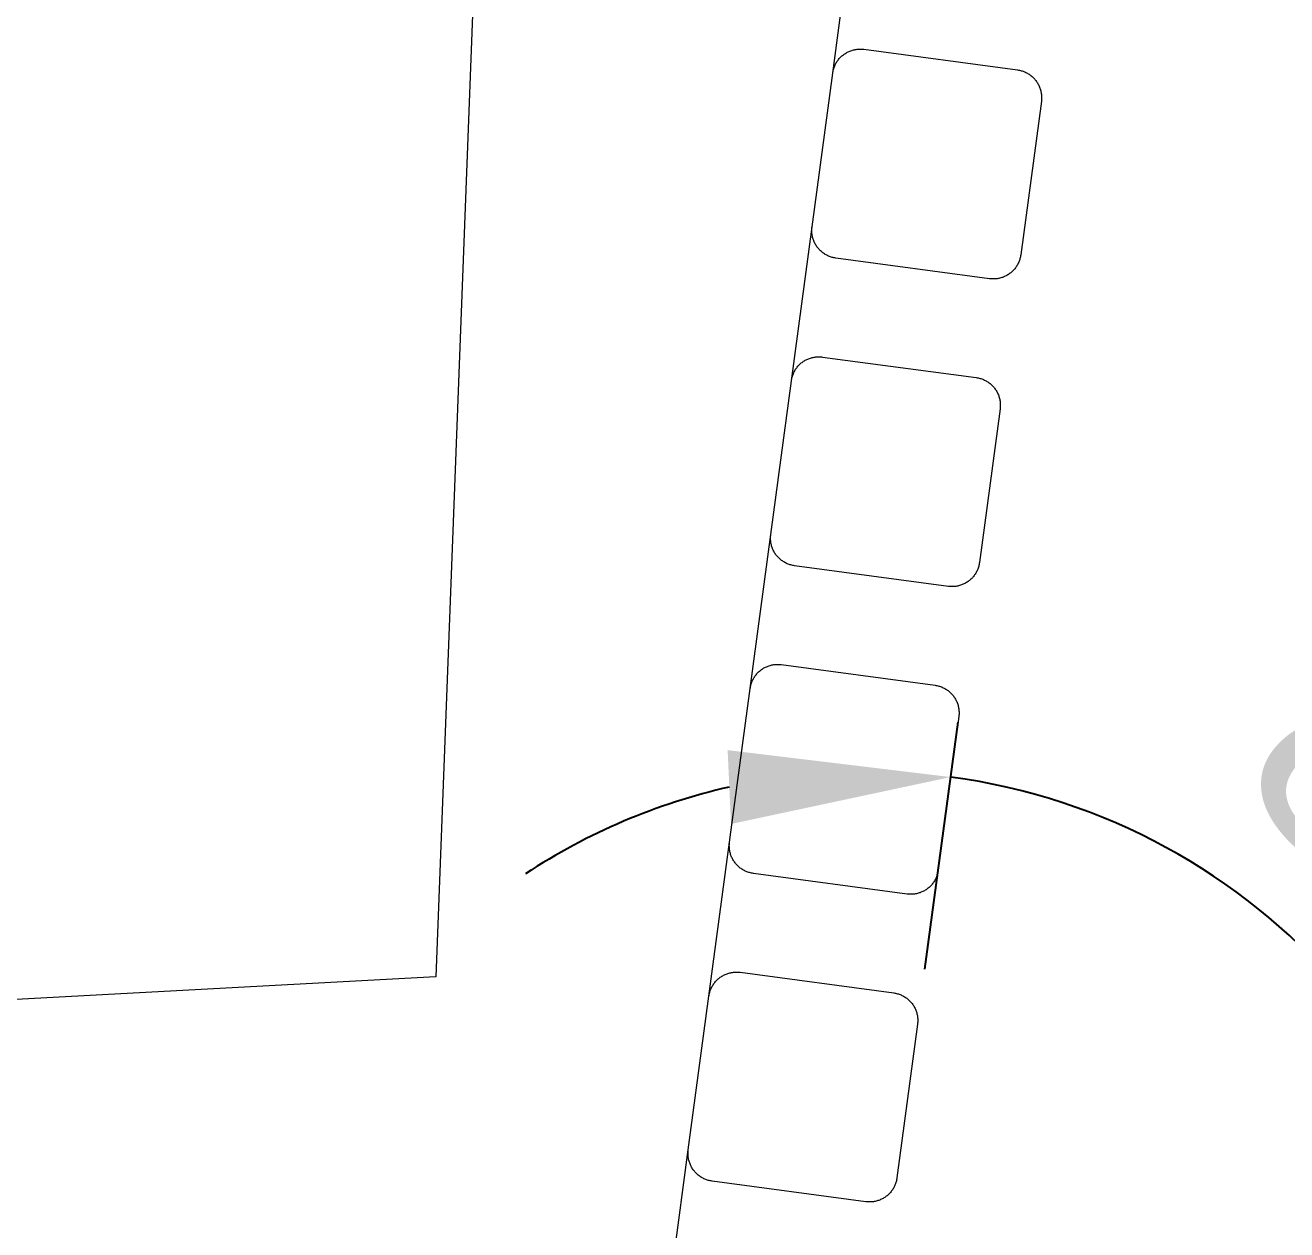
# Model space of a CAD drawing. Header units: millimetres. Extents: x -273 to 4197, y -77 to 2867.
# Drawn here: x 3363.9 to 3591.6, y 2437.7 to 2655 of the extents above; entities that cross this region are included whole.
import ezdxf

# ---------------------------------------------------------------- set-up
doc = ezdxf.new("R2010")
doc.units = ezdxf.units.MM
doc.layers.add('ZANO_R', color=7, linetype='Continuous', lineweight=0)
doc.layers.add('ZANO_W', color=1, linetype='Continuous', lineweight=0)
doc.styles.add('Arial', font='arial.ttf')
doc.styles.get("Standard").update_dxf_attribs({"font": 'ARIALUNI.TTF'})
doc.dimstyles.new('pl i ang', dxfattribs={"dimtxt": 50, "dimasz": 50, "dimexe": 1.25, "dimexo": 0.625, "dimgap": 10, "dimtad": 1, "dimtoh": 1, "dimtxsty": 'Standard', "dimcen": 2.5, "dimclrd": 1, "dimclre": 1, "dimclrt": 1, "dimadec": 0, "dimazin": 0, "dimtfac": 1, "dimtmove": 0, "dimatfit": 3, "dimfxl": 1, "dimarcsym": 1})

# ---------------------------------------------------------------- blocks, each defined once
blk = doc.blocks.new('*D398')
at = {"layer": 'ZANO_W', "color": 1, "lineweight": -2}
blk.add_line((3526.26, 2484.69), (3532.24, 2529.25), dxfattribs=at)
for start, end in [(0, 82.3581), (102.8076, 123.2571), (319.101, 339.5505)]:
    blk.add_arc((3515.93, 2407.67), 112.67, start, end, dxfattribs=at)
at = {"layer": 'ZANO_W', "color": 1}
for points in [[(3491.26, 2510.88), (3490.65, 2524.2), (3530.91, 2519.34)], [(3628.06, 2367.12), (3614.94, 2369.49), (3628.6, 2407.67)]]:
    blk.add_solid(points, dxfattribs=at)
at = {"layer": 'ZANO_W', "color": 1, "insert": (3623.83, 2502.06), "char_height": 40, "attachment_point": 5, "rotation": 311.179, "style": 'Arial'}
blk.add_mtext('82%%d', dxfattribs=at)

msp = doc.modelspace()

# ---------------------------------------------------------------- linework, layer by layer
at = {"layer": 'ZANO_R'}
for p, q in [((3447.93, 2743.26), (3437.96, 2483.29)), ((3509.61, 2646.34), (3513.34, 2674.09)), ((3513.7, 2650.6), (3513.87, 2650.62)), ((3513.87, 2650.62), (3514.04, 2650.64)), ((3514.04, 2650.64), (3514.21, 2650.66)), ((3514.21, 2650.66), (3514.38, 2650.67)), ((3514.38, 2650.67), (3514.55, 2650.67)), ((3514.55, 2650.67), (3514.72, 2650.67)), ((3514.72, 2650.67), (3514.89, 2650.66)), ((3514.89, 2650.66), (3515.06, 2650.65)), ((3515.06, 2650.65), (3515.23, 2650.63)), ((3515.23, 2650.63), (3542.99, 2646.9)), ((3510.29, 2648.25), (3510.38, 2648.4)), ((3510.38, 2648.4), (3510.47, 2648.54)), ((3510.47, 2648.54), (3510.58, 2648.68)), ((3510.58, 2648.68), (3510.68, 2648.81)), ((3510.68, 2648.81), (3510.79, 2648.94)), ((3510.79, 2648.94), (3510.9, 2649.07)), ((3510.9, 2649.07), (3511.02, 2649.19)), ((3511.02, 2649.19), (3511.14, 2649.31)), ((3511.14, 2649.31), (3511.27, 2649.43)), ((3511.27, 2649.43), (3511.4, 2649.54)), ((3511.4, 2649.54), (3511.54, 2649.65)), ((3511.54, 2649.65), (3511.67, 2649.75)), ((3511.67, 2649.75), (3511.81, 2649.84)), ((3511.81, 2649.84), (3511.96, 2649.93)), ((3511.96, 2649.93), (3512.1, 2650.02)), ((3512.1, 2650.02), (3512.25, 2650.1)), ((3512.25, 2650.1), (3512.41, 2650.18)), ((3512.41, 2650.18), (3512.56, 2650.25)), ((3512.56, 2650.25), (3512.72, 2650.32)), ((3512.72, 2650.32), (3512.88, 2650.38)), ((3512.88, 2650.38), (3513.04, 2650.43)), ((3513.04, 2650.43), (3513.2, 2650.48)), ((3513.2, 2650.48), (3513.37, 2650.52)), ((3513.37, 2650.52), (3513.54, 2650.56)), ((3513.54, 2650.56), (3513.7, 2650.6)), ((3505.89, 2618.58), (3509.61, 2646.34)), ((3509.61, 2646.34), (3509.64, 2646.5)), ((3509.64, 2646.5), (3509.67, 2646.67)), ((3509.67, 2646.67), (3509.71, 2646.84)), ((3509.71, 2646.84), (3509.75, 2647)), ((3509.75, 2647), (3509.8, 2647.17)), ((3509.8, 2647.17), (3509.85, 2647.33)), ((3509.85, 2647.33), (3509.91, 2647.49)), ((3509.91, 2647.49), (3509.98, 2647.65)), ((3509.98, 2647.65), (3510.05, 2647.8)), ((3510.05, 2647.8), (3510.12, 2647.96)), ((3510.12, 2647.96), (3510.2, 2648.11)), ((3510.2, 2648.11), (3510.29, 2648.25)), ((3542.99, 2646.9), (3543.15, 2646.88)), ((3543.15, 2646.88), (3543.32, 2646.85)), ((3543.32, 2646.85), (3543.49, 2646.81)), ((3543.49, 2646.81), (3543.65, 2646.77)), ((3543.65, 2646.77), (3543.82, 2646.72)), ((3543.82, 2646.72), (3543.98, 2646.66)), ((3543.98, 2646.66), (3544.14, 2646.6)), ((3544.14, 2646.6), (3544.3, 2646.54)), ((3544.3, 2646.54), (3544.45, 2646.47)), ((3544.45, 2646.47), (3544.61, 2646.39)), ((3544.61, 2646.39), (3544.76, 2646.31)), ((3544.76, 2646.31), (3544.9, 2646.23)), ((3544.9, 2646.23), (3545.05, 2646.14)), ((3545.05, 2646.14), (3545.19, 2646.04)), ((3545.19, 2646.04), (3545.33, 2645.94)), ((3545.33, 2645.94), (3545.46, 2645.84)), ((3545.46, 2645.84), (3545.59, 2645.73)), ((3545.59, 2645.73), (3545.72, 2645.61)), ((3545.72, 2645.61), (3545.84, 2645.49)), ((3545.84, 2645.49), (3545.96, 2645.37)), ((3545.96, 2645.37), (3546.08, 2645.25)), ((3546.08, 2645.25), (3546.19, 2645.12)), ((3546.19, 2645.12), (3546.29, 2644.98)), ((3546.29, 2644.98), (3546.4, 2644.84)), ((3546.4, 2644.84), (3546.49, 2644.7)), ((3546.49, 2644.7), (3546.58, 2644.56)), ((3546.58, 2644.56), (3546.67, 2644.41)), ((3546.67, 2644.41), (3546.75, 2644.26)), ((3546.75, 2644.26), (3546.83, 2644.11)), ((3546.83, 2644.11), (3546.9, 2643.95)), ((3546.9, 2643.95), (3546.97, 2643.8)), ((3546.97, 2643.8), (3547.03, 2643.64)), ((3547.03, 2643.64), (3547.08, 2643.48)), ((3547.08, 2643.48), (3547.13, 2643.31)), ((3547.13, 2643.31), (3547.17, 2643.15)), ((3547.17, 2643.15), (3547.21, 2642.98)), ((3547.21, 2642.98), (3547.24, 2642.81)), ((3547.24, 2642.81), (3547.27, 2642.64)), ((3547.27, 2642.64), (3547.29, 2642.47)), ((3547.29, 2642.47), (3547.31, 2642.3)), ((3547.31, 2641.62), (3547.3, 2641.45)), ((3547.31, 2642.3), (3547.32, 2642.13)), ((3547.32, 2641.79), (3547.31, 2641.62)), ((3547.32, 2642.13), (3547.32, 2641.96)), ((3547.32, 2641.96), (3547.32, 2641.79)), ((3547.28, 2641.28), (3543.55, 2613.53)), ((3547.3, 2641.45), (3547.28, 2641.28)), ((3502.17, 2590.83), (3505.89, 2618.58)), ((3505.85, 2618.07), (3505.86, 2618.24)), ((3505.85, 2617.9), (3505.85, 2618.07)), ((3505.85, 2617.73), (3505.85, 2617.9)), ((3505.86, 2617.56), (3505.85, 2617.73)), ((3505.86, 2618.24), (3505.87, 2618.41)), ((3505.87, 2617.39), (3505.86, 2617.56)), ((3505.87, 2618.41), (3505.89, 2618.58)), ((3505.89, 2617.22), (3505.87, 2617.39)), ((3505.92, 2617.05), (3505.89, 2617.22)), ((3505.95, 2616.89), (3505.92, 2617.05)), ((3505.99, 2616.72), (3505.95, 2616.89)), ((3506.04, 2616.55), (3505.99, 2616.72)), ((3506.08, 2616.39), (3506.04, 2616.55)), ((3506.14, 2616.23), (3506.08, 2616.39)), ((3506.2, 2616.07), (3506.14, 2616.23)), ((3506.27, 2615.91), (3506.2, 2616.07)), ((3506.34, 2615.76), (3506.27, 2615.91)), ((3506.41, 2615.6), (3506.34, 2615.76)), ((3506.5, 2615.45), (3506.41, 2615.6)), ((3506.58, 2615.31), (3506.5, 2615.45)), ((3506.67, 2615.16), (3506.58, 2615.31)), ((3506.77, 2615.02), (3506.67, 2615.16)), ((3506.87, 2614.89), (3506.77, 2615.02)), ((3506.98, 2614.75), (3506.87, 2614.89)), ((3507.09, 2614.62), (3506.98, 2614.75)), ((3507.2, 2614.49), (3507.09, 2614.62)), ((3507.32, 2614.37), (3507.2, 2614.49)), ((3507.44, 2614.25), (3507.32, 2614.37)), ((3507.57, 2614.14), (3507.44, 2614.25)), ((3507.7, 2614.03), (3507.57, 2614.14)), ((3507.84, 2613.93), (3507.7, 2614.03)), ((3507.98, 2613.83), (3507.84, 2613.93)), ((3508.12, 2613.73), (3507.98, 2613.83)), ((3508.26, 2613.64), (3508.12, 2613.73)), ((3508.41, 2613.55), (3508.26, 2613.64)), ((3508.56, 2613.47), (3508.41, 2613.55)), ((3508.71, 2613.4), (3508.56, 2613.47)), ((3508.87, 2613.33), (3508.71, 2613.4)), ((3509.03, 2613.26), (3508.87, 2613.33)), ((3509.19, 2613.2), (3509.03, 2613.26)), ((3509.35, 2613.15), (3509.19, 2613.2)), ((3509.51, 2613.1), (3509.35, 2613.15)), ((3509.68, 2613.06), (3509.51, 2613.1)), ((3509.84, 2613.02), (3509.68, 2613.06)), ((3510.01, 2612.99), (3509.84, 2613.02)), ((3510.18, 2612.96), (3510.01, 2612.99)), ((3537.93, 2609.24), (3510.18, 2612.96)), ((3543.04, 2611.91), (3542.96, 2611.76)), ((3543.12, 2612.06), (3543.04, 2611.91)), ((3543.19, 2612.22), (3543.12, 2612.06)), ((3543.25, 2612.38), (3543.19, 2612.22)), ((3543.31, 2612.54), (3543.25, 2612.38)), ((3543.37, 2612.7), (3543.31, 2612.54)), ((3543.42, 2612.86), (3543.37, 2612.7)), ((3543.46, 2613.03), (3543.42, 2612.86)), ((3543.5, 2613.19), (3543.46, 2613.03)), ((3543.53, 2613.36), (3543.5, 2613.19)), ((3543.55, 2613.53), (3543.53, 2613.36)), ((3540.76, 2609.69), (3540.6, 2609.62)), ((3540.91, 2609.76), (3540.76, 2609.69)), ((3541.06, 2609.85), (3540.91, 2609.76)), ((3541.21, 2609.93), (3541.06, 2609.85)), ((3541.35, 2610.02), (3541.21, 2609.93)), ((3541.49, 2610.12), (3541.35, 2610.02)), ((3541.63, 2610.22), (3541.49, 2610.12)), ((3541.76, 2610.33), (3541.63, 2610.22)), ((3541.9, 2610.44), (3541.76, 2610.33)), ((3542.02, 2610.55), (3541.9, 2610.44)), ((3542.14, 2610.67), (3542.02, 2610.55)), ((3542.26, 2610.79), (3542.14, 2610.67)), ((3542.38, 2610.92), (3542.26, 2610.79)), ((3542.49, 2611.05), (3542.38, 2610.92)), ((3542.59, 2611.19), (3542.49, 2611.05)), ((3542.69, 2611.33), (3542.59, 2611.19)), ((3542.79, 2611.47), (3542.69, 2611.33)), ((3542.88, 2611.61), (3542.79, 2611.47)), ((3542.96, 2611.76), (3542.88, 2611.61)), ((3538.1, 2609.22), (3537.93, 2609.24)), ((3538.27, 2609.21), (3538.1, 2609.22)), ((3538.44, 2609.2), (3538.27, 2609.21)), ((3538.61, 2609.2), (3538.44, 2609.2)), ((3538.78, 2609.2), (3538.61, 2609.2)), ((3538.95, 2609.21), (3538.78, 2609.2)), ((3539.12, 2609.22), (3538.95, 2609.21)), ((3539.29, 2609.24), (3539.12, 2609.22)), ((3539.46, 2609.27), (3539.29, 2609.24)), ((3539.63, 2609.3), (3539.46, 2609.27)), ((3539.8, 2609.34), (3539.63, 2609.3)), ((3539.96, 2609.39), (3539.8, 2609.34)), ((3540.12, 2609.44), (3539.96, 2609.39)), ((3540.29, 2609.49), (3540.12, 2609.44)), ((3540.45, 2609.55), (3540.29, 2609.49)), ((3540.6, 2609.62), (3540.45, 2609.55)), ((3503.46, 2593.57), (3503.58, 2593.69)), ((3503.58, 2593.69), (3503.7, 2593.81)), ((3503.7, 2593.81), (3503.82, 2593.93)), ((3503.82, 2593.93), (3503.95, 2594.04)), ((3503.95, 2594.04), (3504.09, 2594.14)), ((3504.09, 2594.14), (3504.23, 2594.24)), ((3504.23, 2594.24), (3504.37, 2594.34)), ((3504.37, 2594.34), (3504.51, 2594.43)), ((3504.51, 2594.43), (3504.66, 2594.52)), ((3504.66, 2594.52), (3504.81, 2594.6)), ((3504.81, 2594.6), (3504.96, 2594.68)), ((3504.96, 2594.68), (3505.12, 2594.75)), ((3505.12, 2594.75), (3505.27, 2594.81)), ((3505.27, 2594.81), (3505.43, 2594.87)), ((3505.43, 2594.87), (3505.59, 2594.93)), ((3505.59, 2594.93), (3505.76, 2594.98)), ((3505.76, 2594.98), (3505.92, 2595.02)), ((3505.92, 2595.02), (3506.09, 2595.06)), ((3506.09, 2595.06), (3506.26, 2595.09)), ((3506.26, 2595.09), (3506.43, 2595.12)), ((3506.43, 2595.12), (3506.59, 2595.14)), ((3506.59, 2595.14), (3506.76, 2595.16)), ((3506.76, 2595.16), (3506.94, 2595.16)), ((3506.94, 2595.16), (3507.11, 2595.17)), ((3507.11, 2595.17), (3507.28, 2595.17)), ((3507.28, 2595.17), (3507.45, 2595.16)), ((3507.45, 2595.16), (3507.62, 2595.14)), ((3507.62, 2595.14), (3507.79, 2595.12)), ((3507.79, 2595.12), (3535.54, 2591.4)), ((3502.26, 2591.34), (3502.3, 2591.5)), ((3502.3, 2591.5), (3502.35, 2591.67)), ((3502.35, 2591.67), (3502.41, 2591.83)), ((3502.41, 2591.83), (3502.46, 2591.99)), ((3502.46, 2591.99), (3502.53, 2592.15)), ((3502.53, 2592.15), (3502.6, 2592.3)), ((3502.6, 2592.3), (3502.68, 2592.45)), ((3502.68, 2592.45), (3502.76, 2592.6)), ((3502.76, 2592.6), (3502.84, 2592.75)), ((3502.84, 2592.75), (3502.93, 2592.9)), ((3502.93, 2592.9), (3503.03, 2593.04)), ((3503.03, 2593.04), (3503.13, 2593.18)), ((3503.13, 2593.18), (3503.23, 2593.31)), ((3503.23, 2593.31), (3503.34, 2593.44)), ((3503.34, 2593.44), (3503.46, 2593.57)), ((3498.44, 2563.08), (3502.17, 2590.83)), ((3502.17, 2590.83), (3502.19, 2591)), ((3502.19, 2591), (3502.22, 2591.17)), ((3502.22, 2591.17), (3502.26, 2591.34)), ((3535.54, 2591.4), (3535.71, 2591.37)), ((3535.71, 2591.37), (3535.87, 2591.34)), ((3535.87, 2591.34), (3536.04, 2591.31)), ((3536.04, 2591.31), (3536.21, 2591.26)), ((3536.21, 2591.26), (3536.37, 2591.22)), ((3536.37, 2591.22), (3536.53, 2591.16)), ((3536.53, 2591.16), (3536.69, 2591.1)), ((3536.69, 2591.1), (3536.85, 2591.04)), ((3536.85, 2591.04), (3537.01, 2590.97)), ((3537.01, 2590.97), (3537.16, 2590.89)), ((3537.16, 2590.89), (3537.31, 2590.81)), ((3537.31, 2590.81), (3537.46, 2590.73)), ((3537.46, 2590.73), (3537.6, 2590.63)), ((3537.6, 2590.63), (3537.74, 2590.54)), ((3537.74, 2590.54), (3537.88, 2590.44)), ((3537.88, 2590.44), (3538.02, 2590.33)), ((3538.02, 2590.33), (3538.15, 2590.22)), ((3538.15, 2590.22), (3538.27, 2590.11)), ((3538.27, 2590.11), (3538.4, 2589.99)), ((3538.4, 2589.99), (3538.52, 2589.87)), ((3538.52, 2589.87), (3538.63, 2589.74)), ((3538.63, 2589.74), (3538.74, 2589.61)), ((3538.74, 2589.61), (3538.85, 2589.48)), ((3538.85, 2589.48), (3538.95, 2589.34)), ((3538.95, 2589.34), (3539.05, 2589.2)), ((3539.05, 2589.2), (3539.14, 2589.06)), ((3539.14, 2589.06), (3539.22, 2588.91)), ((3539.22, 2588.91), (3539.31, 2588.76)), ((3539.31, 2588.76), (3539.38, 2588.61)), ((3539.38, 2588.61), (3539.45, 2588.45)), ((3539.45, 2588.45), (3539.52, 2588.29)), ((3539.52, 2588.29), (3539.58, 2588.13)), ((3539.58, 2588.13), (3539.63, 2587.97)), ((3539.63, 2587.97), (3539.68, 2587.81)), ((3539.68, 2587.81), (3539.73, 2587.64)), ((3539.73, 2587.64), (3539.77, 2587.48)), ((3539.77, 2587.48), (3539.8, 2587.31)), ((3539.8, 2587.31), (3539.82, 2587.14)), ((3539.82, 2587.14), (3539.85, 2586.97)), ((3539.85, 2586.97), (3539.86, 2586.8)), ((3539.83, 2585.78), (3536.11, 2558.03)), ((3539.85, 2585.95), (3539.83, 2585.78)), ((3539.86, 2586.12), (3539.85, 2585.95)), ((3539.86, 2586.8), (3539.87, 2586.63)), ((3539.87, 2586.29), (3539.86, 2586.12)), ((3539.87, 2586.63), (3539.87, 2586.46)), ((3539.87, 2586.46), (3539.87, 2586.29)), ((3494.72, 2535.33), (3498.44, 2563.08)), ((3498.4, 2562.57), (3498.41, 2562.74)), ((3498.4, 2562.4), (3498.4, 2562.57)), ((3498.4, 2562.23), (3498.4, 2562.4)), ((3498.41, 2562.06), (3498.4, 2562.23)), ((3498.41, 2562.74), (3498.42, 2562.91)), ((3498.43, 2561.89), (3498.41, 2562.06)), ((3498.42, 2562.91), (3498.44, 2563.08)), ((3498.45, 2561.72), (3498.43, 2561.89)), ((3498.47, 2561.55), (3498.45, 2561.72)), ((3498.51, 2561.38), (3498.47, 2561.55)), ((3498.54, 2561.22), (3498.51, 2561.38)), ((3498.59, 2561.05), (3498.54, 2561.22)), ((3498.64, 2560.89), (3498.59, 2561.05)), ((3498.69, 2560.73), (3498.64, 2560.89)), ((3498.75, 2560.57), (3498.69, 2560.73)), ((3498.82, 2560.41), (3498.75, 2560.57)), ((3498.89, 2560.25), (3498.82, 2560.41)), ((3498.97, 2560.1), (3498.89, 2560.25)), ((3499.05, 2559.95), (3498.97, 2560.1)), ((3499.13, 2559.81), (3499.05, 2559.95)), ((3499.23, 2559.66), (3499.13, 2559.81)), ((3499.32, 2559.52), (3499.23, 2559.66)), ((3499.42, 2559.38), (3499.32, 2559.52)), ((3499.53, 2559.25), (3499.42, 2559.38)), ((3499.64, 2559.12), (3499.53, 2559.25)), ((3499.76, 2558.99), (3499.64, 2559.12)), ((3499.87, 2558.87), (3499.76, 2558.99)), ((3500, 2558.75), (3499.87, 2558.87)), ((3500.12, 2558.64), (3500, 2558.75)), ((3500.26, 2558.53), (3500.12, 2558.64)), ((3500.39, 2558.42), (3500.26, 2558.53)), ((3500.53, 2558.32), (3500.39, 2558.42)), ((3500.67, 2558.23), (3500.53, 2558.32)), ((3500.81, 2558.14), (3500.67, 2558.23)), ((3500.96, 2558.05), (3500.81, 2558.14)), ((3501.11, 2557.97), (3500.96, 2558.05)), ((3501.27, 2557.89), (3501.11, 2557.97)), ((3501.42, 2557.82), (3501.27, 2557.89)), ((3501.58, 2557.76), (3501.42, 2557.82)), ((3501.74, 2557.7), (3501.58, 2557.76)), ((3501.9, 2557.65), (3501.74, 2557.7)), ((3502.07, 2557.6), (3501.9, 2557.65)), ((3502.23, 2557.56), (3502.07, 2557.6)), ((3502.4, 2557.52), (3502.23, 2557.56)), ((3502.56, 2557.49), (3502.4, 2557.52)), ((3502.73, 2557.46), (3502.56, 2557.49)), ((3530.49, 2553.74), (3502.73, 2557.46)), ((3535.97, 2557.36), (3535.92, 2557.2)), ((3536.01, 2557.53), (3535.97, 2557.36)), ((3536.05, 2557.69), (3536.01, 2557.53)), ((3536.08, 2557.86), (3536.05, 2557.69)), ((3536.11, 2558.03), (3536.08, 2557.86)), ((3534.57, 2555.05), (3534.45, 2554.94)), ((3534.7, 2555.17), (3534.57, 2555.05)), ((3534.82, 2555.29), (3534.7, 2555.17)), ((3534.93, 2555.42), (3534.82, 2555.29)), ((3535.04, 2555.55), (3534.93, 2555.42)), ((3535.14, 2555.68), (3535.04, 2555.55)), ((3535.24, 2555.82), (3535.14, 2555.68)), ((3535.34, 2555.96), (3535.24, 2555.82)), ((3535.43, 2556.11), (3535.34, 2555.96)), ((3535.52, 2556.26), (3535.43, 2556.11)), ((3535.6, 2556.41), (3535.52, 2556.26)), ((3535.67, 2556.56), (3535.6, 2556.41)), ((3535.74, 2556.72), (3535.67, 2556.56)), ((3535.81, 2556.87), (3535.74, 2556.72)), ((3535.87, 2557.03), (3535.81, 2556.87)), ((3535.92, 2557.2), (3535.87, 2557.03)), ((3530.65, 2553.72), (3530.49, 2553.74)), ((3530.82, 2553.7), (3530.65, 2553.72)), ((3531, 2553.7), (3530.82, 2553.7)), ((3531.17, 2553.69), (3531, 2553.7)), ((3531.34, 2553.7), (3531.17, 2553.69)), ((3531.51, 2553.71), (3531.34, 2553.7)), ((3531.68, 2553.72), (3531.51, 2553.71)), ((3531.85, 2553.74), (3531.68, 2553.72)), ((3532.02, 2553.77), (3531.85, 2553.74)), ((3532.18, 2553.8), (3532.02, 2553.77)), ((3532.35, 2553.84), (3532.18, 2553.8)), ((3532.51, 2553.88), (3532.35, 2553.84)), ((3532.68, 2553.93), (3532.51, 2553.88)), ((3532.84, 2553.99), (3532.68, 2553.93)), ((3533, 2554.05), (3532.84, 2553.99)), ((3533.16, 2554.11), (3533, 2554.05)), ((3533.31, 2554.18), (3533.16, 2554.11)), ((3533.46, 2554.26), (3533.31, 2554.18)), ((3533.61, 2554.34), (3533.46, 2554.26)), ((3533.76, 2554.43), (3533.61, 2554.34)), ((3533.91, 2554.52), (3533.76, 2554.43)), ((3534.05, 2554.62), (3533.91, 2554.52)), ((3534.18, 2554.72), (3534.05, 2554.62)), ((3534.32, 2554.82), (3534.18, 2554.72)), ((3534.45, 2554.94), (3534.32, 2554.82)), ((3497.21, 2539.02), (3497.36, 2539.1)), ((3497.36, 2539.1), (3497.51, 2539.17)), ((3497.51, 2539.17), (3497.67, 2539.25)), ((3497.67, 2539.25), (3497.83, 2539.31)), ((3497.83, 2539.31), (3497.99, 2539.37)), ((3497.99, 2539.37), (3498.15, 2539.43)), ((3498.15, 2539.43), (3498.31, 2539.48)), ((3498.31, 2539.48), (3498.48, 2539.52)), ((3498.48, 2539.52), (3498.64, 2539.56)), ((3498.64, 2539.56), (3498.81, 2539.59)), ((3498.81, 2539.59), (3498.98, 2539.62)), ((3498.98, 2539.62), (3499.15, 2539.64)), ((3499.15, 2539.64), (3499.32, 2539.65)), ((3499.32, 2539.65), (3499.49, 2539.66)), ((3499.49, 2539.66), (3499.66, 2539.67)), ((3499.66, 2539.67), (3499.83, 2539.66)), ((3499.83, 2539.66), (3500, 2539.65)), ((3500, 2539.65), (3500.17, 2539.64)), ((3500.17, 2539.64), (3500.34, 2539.62)), ((3500.34, 2539.62), (3528.09, 2535.9)), ((3495.08, 2536.64), (3495.15, 2536.8)), ((3495.15, 2536.8), (3495.23, 2536.95)), ((3495.23, 2536.95), (3495.31, 2537.1)), ((3495.31, 2537.1), (3495.39, 2537.25)), ((3495.39, 2537.25), (3495.49, 2537.39)), ((3495.49, 2537.39), (3495.58, 2537.54)), ((3495.58, 2537.54), (3495.68, 2537.67)), ((3495.68, 2537.67), (3495.79, 2537.81)), ((3495.79, 2537.81), (3495.9, 2537.94)), ((3495.9, 2537.94), (3496.01, 2538.07)), ((3496.01, 2538.07), (3496.13, 2538.19)), ((3496.13, 2538.19), (3496.25, 2538.31)), ((3496.25, 2538.31), (3496.38, 2538.42)), ((3496.38, 2538.42), (3496.51, 2538.53)), ((3496.51, 2538.53), (3496.64, 2538.64)), ((3496.64, 2538.64), (3496.78, 2538.74)), ((3496.78, 2538.74), (3496.92, 2538.84)), ((3496.92, 2538.84), (3497.06, 2538.93)), ((3497.06, 2538.93), (3497.21, 2539.02)), ((3491, 2507.58), (3494.72, 2535.33)), ((3494.72, 2535.33), (3494.75, 2535.5)), ((3494.75, 2535.5), (3494.78, 2535.67)), ((3494.78, 2535.67), (3494.81, 2535.83)), ((3494.81, 2535.83), (3494.86, 2536)), ((3494.86, 2536), (3494.9, 2536.16)), ((3494.9, 2536.16), (3494.96, 2536.32)), ((3494.96, 2536.32), (3495.02, 2536.48)), ((3495.02, 2536.48), (3495.08, 2536.64)), ((3528.09, 2535.9), (3528.26, 2535.87)), ((3528.26, 2535.87), (3528.43, 2535.84)), ((3528.43, 2535.84), (3528.59, 2535.8)), ((3528.59, 2535.8), (3528.76, 2535.76)), ((3528.76, 2535.76), (3528.92, 2535.71)), ((3528.92, 2535.71), (3529.09, 2535.66)), ((3529.09, 2535.66), (3529.25, 2535.6)), ((3529.25, 2535.6), (3529.4, 2535.53)), ((3529.4, 2535.53), (3529.56, 2535.46)), ((3529.56, 2535.46), (3529.71, 2535.39)), ((3529.71, 2535.39), (3529.86, 2535.31)), ((3529.86, 2535.31), (3530.01, 2535.22)), ((3530.01, 2535.22), (3530.16, 2535.13)), ((3530.16, 2535.13), (3530.3, 2535.04)), ((3530.3, 2535.04), (3530.43, 2534.94)), ((3530.43, 2534.94), (3530.57, 2534.83)), ((3530.57, 2534.83), (3530.7, 2534.72)), ((3530.7, 2534.72), (3530.83, 2534.61)), ((3530.83, 2534.61), (3530.95, 2534.49)), ((3530.95, 2534.49), (3531.07, 2534.37)), ((3531.07, 2534.37), (3531.18, 2534.24)), ((3531.18, 2534.24), (3531.29, 2534.11)), ((3531.29, 2534.11), (3531.4, 2533.98)), ((3531.4, 2533.98), (3531.5, 2533.84)), ((3531.5, 2533.84), (3531.6, 2533.7)), ((3531.6, 2533.7), (3531.69, 2533.55)), ((3531.69, 2533.55), (3531.78, 2533.41)), ((3531.78, 2533.41), (3531.86, 2533.26)), ((3531.86, 2533.26), (3531.93, 2533.1)), ((3531.93, 2533.1), (3532.01, 2532.95)), ((3532.01, 2532.95), (3532.07, 2532.79)), ((3532.07, 2532.79), (3532.13, 2532.63)), ((3532.13, 2532.63), (3532.19, 2532.47)), ((3532.19, 2532.47), (3532.24, 2532.31)), ((3532.24, 2532.31), (3532.28, 2532.14)), ((3532.38, 2530.28), (3528.66, 2502.53)), ((3532.28, 2532.14), (3532.32, 2531.97)), ((3532.32, 2531.97), (3532.35, 2531.81)), ((3532.35, 2531.81), (3532.38, 2531.64)), ((3532.38, 2531.64), (3532.4, 2531.47)), ((3532.4, 2530.45), (3532.38, 2530.28)), ((3532.4, 2531.47), (3532.41, 2531.3)), ((3532.42, 2530.62), (3532.4, 2530.45)), ((3532.41, 2531.3), (3532.42, 2531.13)), ((3532.42, 2531.13), (3532.43, 2530.96)), ((3532.43, 2530.96), (3532.42, 2530.79)), ((3532.42, 2530.79), (3532.42, 2530.62)), ((3487.27, 2479.83), (3491, 2507.58)), ((3490.95, 2507.07), (3490.96, 2507.24)), ((3490.96, 2507.24), (3490.98, 2507.41)), ((3490.98, 2507.41), (3491, 2507.58)), ((3490.95, 2506.9), (3490.95, 2507.07)), ((3490.96, 2506.73), (3490.95, 2506.9)), ((3490.96, 2506.56), (3490.96, 2506.73)), ((3490.98, 2506.39), (3490.96, 2506.56)), ((3491, 2506.22), (3490.98, 2506.39)), ((3491.03, 2506.05), (3491, 2506.22)), ((3491.06, 2505.88), (3491.03, 2506.05)), ((3491.1, 2505.71), (3491.06, 2505.88)), ((3491.14, 2505.55), (3491.1, 2505.71)), ((3491.19, 2505.39), (3491.14, 2505.55)), ((3491.25, 2505.22), (3491.19, 2505.39)), ((3491.31, 2505.06), (3491.25, 2505.22)), ((3491.37, 2504.91), (3491.31, 2505.06)), ((3491.44, 2504.75), (3491.37, 2504.91)), ((3491.52, 2504.6), (3491.44, 2504.75)), ((3491.6, 2504.45), (3491.52, 2504.6)), ((3491.69, 2504.3), (3491.6, 2504.45)), ((3491.78, 2504.16), (3491.69, 2504.3)), ((3491.88, 2504.02), (3491.78, 2504.16)), ((3491.98, 2503.88), (3491.88, 2504.02)), ((3492.08, 2503.75), (3491.98, 2503.88)), ((3492.19, 2503.62), (3492.08, 2503.75)), ((3492.31, 2503.49), (3492.19, 2503.62)), ((3492.43, 2503.37), (3492.31, 2503.49)), ((3492.55, 2503.25), (3492.43, 2503.37)), ((3492.68, 2503.14), (3492.55, 2503.25)), ((3492.81, 2503.03), (3492.68, 2503.14)), ((3492.94, 2502.92), (3492.81, 2503.03)), ((3493.08, 2502.82), (3492.94, 2502.92)), ((3493.22, 2502.72), (3493.08, 2502.82)), ((3493.37, 2502.63), (3493.22, 2502.72)), ((3493.52, 2502.55), (3493.37, 2502.63)), ((3493.67, 2502.47), (3493.52, 2502.55)), ((3493.82, 2502.39), (3493.67, 2502.47)), ((3493.97, 2502.32), (3493.82, 2502.39)), ((3494.13, 2502.26), (3493.97, 2502.32)), ((3494.29, 2502.2), (3494.13, 2502.26)), ((3494.45, 2502.14), (3494.29, 2502.2)), ((3494.62, 2502.1), (3494.45, 2502.14)), ((3494.78, 2502.05), (3494.62, 2502.1)), ((3494.95, 2502.02), (3494.78, 2502.05)), ((3495.12, 2501.98), (3494.95, 2502.02)), ((3495.29, 2501.96), (3495.12, 2501.98)), ((3523.04, 2498.24), (3495.29, 2501.96)), ((3527.8, 2500.32), (3527.7, 2500.18)), ((3527.89, 2500.46), (3527.8, 2500.32)), ((3527.98, 2500.61), (3527.89, 2500.46)), ((3528.07, 2500.75), (3527.98, 2500.61)), ((3528.15, 2500.9), (3528.07, 2500.75)), ((3528.23, 2501.06), (3528.15, 2500.9)), ((3528.3, 2501.21), (3528.23, 2501.06)), ((3528.36, 2501.37), (3528.3, 2501.21)), ((3528.42, 2501.53), (3528.36, 2501.37)), ((3528.47, 2501.69), (3528.42, 2501.53)), ((3528.52, 2501.86), (3528.47, 2501.69)), ((3528.56, 2502.02), (3528.52, 2501.86)), ((3528.6, 2502.19), (3528.56, 2502.02)), ((3528.63, 2502.36), (3528.6, 2502.19)), ((3528.66, 2502.53), (3528.63, 2502.36)), ((3523.21, 2498.22), (3523.04, 2498.24)), ((3523.38, 2498.2), (3523.21, 2498.22)), ((3523.55, 2498.19), (3523.38, 2498.2)), ((3523.72, 2498.19), (3523.55, 2498.19)), ((3523.89, 2498.19), (3523.72, 2498.19)), ((3524.06, 2498.2), (3523.89, 2498.19)), ((3524.23, 2498.22), (3524.06, 2498.2)), ((3524.4, 2498.24), (3524.23, 2498.22)), ((3524.57, 2498.27), (3524.4, 2498.24)), ((3524.74, 2498.3), (3524.57, 2498.27)), ((3524.9, 2498.34), (3524.74, 2498.3)), ((3525.07, 2498.38), (3524.9, 2498.34)), ((3525.23, 2498.43), (3525.07, 2498.38)), ((3525.39, 2498.48), (3525.23, 2498.43)), ((3525.55, 2498.55), (3525.39, 2498.48)), ((3525.71, 2498.61), (3525.55, 2498.55)), ((3525.86, 2498.68), (3525.71, 2498.61)), ((3526.02, 2498.76), (3525.86, 2498.68)), ((3526.17, 2498.84), (3526.02, 2498.76)), ((3526.31, 2498.93), (3526.17, 2498.84)), ((3526.46, 2499.02), (3526.31, 2498.93)), ((3526.6, 2499.12), (3526.46, 2499.02)), ((3526.74, 2499.22), (3526.6, 2499.12)), ((3526.87, 2499.32), (3526.74, 2499.22)), ((3527, 2499.43), (3526.87, 2499.32)), ((3527.13, 2499.55), (3527, 2499.43)), ((3527.25, 2499.67), (3527.13, 2499.55)), ((3527.37, 2499.79), (3527.25, 2499.67)), ((3527.48, 2499.92), (3527.37, 2499.79)), ((3527.59, 2500.05), (3527.48, 2499.92)), ((3527.7, 2500.18), (3527.59, 2500.05)), ((3437.96, 2483.29), (3304.44, 2476.08)), ((3488.13, 2482.03), (3488.23, 2482.17)), ((3488.23, 2482.17), (3488.34, 2482.31)), ((3488.34, 2482.31), (3488.45, 2482.44)), ((3488.45, 2482.44), (3488.56, 2482.56)), ((3488.56, 2482.56), (3488.68, 2482.69)), ((3488.68, 2482.69), (3488.8, 2482.81)), ((3488.8, 2482.81), (3488.93, 2482.92)), ((3488.93, 2482.92), (3489.06, 2483.03)), ((3489.06, 2483.03), (3489.19, 2483.14)), ((3489.19, 2483.14), (3489.33, 2483.24)), ((3489.33, 2483.24), (3489.47, 2483.33)), ((3489.47, 2483.33), (3489.62, 2483.43)), ((3489.62, 2483.43), (3489.76, 2483.51)), ((3489.76, 2483.51), (3489.91, 2483.59)), ((3489.91, 2483.59), (3490.07, 2483.67)), ((3490.07, 2483.67), (3490.22, 2483.74)), ((3490.22, 2483.74), (3490.38, 2483.81)), ((3490.38, 2483.81), (3490.54, 2483.87)), ((3490.54, 2483.87), (3490.7, 2483.92)), ((3490.7, 2483.92), (3490.86, 2483.97)), ((3490.86, 2483.97), (3491.03, 2484.02)), ((3491.03, 2484.02), (3491.2, 2484.05)), ((3491.2, 2484.05), (3491.36, 2484.09)), ((3491.36, 2484.09), (3491.53, 2484.11)), ((3491.53, 2484.11), (3491.7, 2484.13)), ((3491.7, 2484.13), (3491.87, 2484.15)), ((3491.87, 2484.15), (3492.04, 2484.16)), ((3492.04, 2484.16), (3492.21, 2484.16)), ((3492.21, 2484.16), (3492.38, 2484.16)), ((3492.38, 2484.16), (3492.55, 2484.15)), ((3492.55, 2484.15), (3492.72, 2484.14)), ((3492.72, 2484.14), (3492.89, 2484.12)), ((3492.89, 2484.12), (3520.64, 2480.39)), ((3483.55, 2452.08), (3487.27, 2479.83)), ((3487.27, 2479.83), (3487.3, 2480)), ((3487.3, 2480), (3487.33, 2480.16)), ((3487.33, 2480.16), (3487.37, 2480.33)), ((3487.37, 2480.33), (3487.41, 2480.5)), ((3487.41, 2480.5), (3487.46, 2480.66)), ((3487.46, 2480.66), (3487.51, 2480.82)), ((3487.51, 2480.82), (3487.57, 2480.98)), ((3487.57, 2480.98), (3487.64, 2481.14)), ((3487.64, 2481.14), (3487.71, 2481.3)), ((3487.71, 2481.3), (3487.78, 2481.45)), ((3487.78, 2481.45), (3487.86, 2481.6)), ((3487.86, 2481.6), (3487.95, 2481.75)), ((3487.95, 2481.75), (3488.04, 2481.89)), ((3488.04, 2481.89), (3488.13, 2482.03)), ((3520.64, 2480.39), (3520.81, 2480.37)), ((3520.81, 2480.37), (3520.98, 2480.34)), ((3520.98, 2480.34), (3521.15, 2480.3)), ((3521.15, 2480.3), (3521.31, 2480.26)), ((3521.31, 2480.26), (3521.48, 2480.21)), ((3521.48, 2480.21), (3521.64, 2480.16)), ((3521.64, 2480.16), (3521.8, 2480.1)), ((3521.8, 2480.1), (3521.96, 2480.03)), ((3521.96, 2480.03), (3522.11, 2479.96)), ((3522.11, 2479.96), (3522.27, 2479.89)), ((3522.27, 2479.89), (3522.42, 2479.81)), ((3522.42, 2479.81), (3522.56, 2479.72)), ((3522.56, 2479.72), (3522.71, 2479.63)), ((3522.71, 2479.63), (3522.85, 2479.53)), ((3522.85, 2479.53), (3522.99, 2479.43)), ((3522.99, 2479.43), (3523.12, 2479.33)), ((3523.12, 2479.33), (3523.25, 2479.22)), ((3523.25, 2479.22), (3523.38, 2479.1)), ((3523.38, 2479.1), (3523.5, 2478.99)), ((3523.5, 2478.99), (3523.62, 2478.86)), ((3523.62, 2478.86), (3523.74, 2478.74)), ((3523.74, 2478.74), (3523.85, 2478.61)), ((3523.85, 2478.61), (3523.95, 2478.47)), ((3523.95, 2478.47), (3524.06, 2478.34)), ((3524.06, 2478.34), (3524.15, 2478.19)), ((3524.15, 2478.19), (3524.24, 2478.05)), ((3524.24, 2478.05), (3524.33, 2477.9)), ((3524.33, 2477.9), (3524.41, 2477.75)), ((3524.41, 2477.75), (3524.49, 2477.6)), ((3524.49, 2477.6), (3524.56, 2477.45)), ((3524.56, 2477.45), (3524.62, 2477.29)), ((3524.62, 2477.29), (3524.69, 2477.13)), ((3524.69, 2477.13), (3524.74, 2476.97)), ((3524.74, 2476.97), (3524.79, 2476.8)), ((3524.79, 2476.8), (3524.83, 2476.64)), ((3524.83, 2476.64), (3524.87, 2476.47)), ((3524.87, 2476.47), (3524.9, 2476.3)), ((3524.9, 2476.3), (3524.93, 2476.14)), ((3524.93, 2476.14), (3524.95, 2475.97)), ((3524.95, 2475.97), (3524.97, 2475.8)), ((3524.97, 2475.8), (3524.98, 2475.63)), ((3524.98, 2475.28), (3524.97, 2475.11)), ((3524.98, 2475.63), (3524.98, 2475.46)), ((3524.98, 2475.46), (3524.98, 2475.28)), ((3524.94, 2474.77), (3521.21, 2447.02)), ((3524.95, 2474.94), (3524.94, 2474.77)), ((3524.97, 2475.11), (3524.95, 2474.94)), ((3478.93, 2417.67), (3483.55, 2452.08)), ((3483.5, 2451.4), (3483.51, 2451.57)), ((3483.51, 2451.22), (3483.5, 2451.4)), ((3483.51, 2451.57), (3483.52, 2451.74)), ((3483.52, 2451.05), (3483.51, 2451.22)), ((3483.52, 2451.74), (3483.53, 2451.91)), ((3483.53, 2450.88), (3483.52, 2451.05)), ((3483.53, 2451.91), (3483.55, 2452.08)), ((3483.55, 2450.71), (3483.53, 2450.88)), ((3483.58, 2450.55), (3483.55, 2450.71)), ((3483.61, 2450.38), (3483.58, 2450.55)), ((3483.65, 2450.21), (3483.61, 2450.38)), ((3483.69, 2450.05), (3483.65, 2450.21)), ((3483.74, 2449.88), (3483.69, 2450.05)), ((3483.8, 2449.72), (3483.74, 2449.88)), ((3483.86, 2449.56), (3483.8, 2449.72)), ((3483.93, 2449.4), (3483.86, 2449.56)), ((3484, 2449.25), (3483.93, 2449.4)), ((3484.07, 2449.1), (3484, 2449.25)), ((3484.15, 2448.95), (3484.07, 2449.1)), ((3484.24, 2448.8), (3484.15, 2448.95)), ((3484.33, 2448.66), (3484.24, 2448.8)), ((3484.43, 2448.51), (3484.33, 2448.66)), ((3484.53, 2448.38), (3484.43, 2448.51)), ((3484.64, 2448.24), (3484.53, 2448.38)), ((3484.75, 2448.11), (3484.64, 2448.24)), ((3484.86, 2447.99), (3484.75, 2448.11)), ((3484.98, 2447.86), (3484.86, 2447.99)), ((3485.1, 2447.75), (3484.98, 2447.86)), ((3485.23, 2447.63), (3485.1, 2447.75)), ((3485.36, 2447.52), (3485.23, 2447.63)), ((3485.5, 2447.42), (3485.36, 2447.52)), ((3485.63, 2447.32), (3485.5, 2447.42)), ((3485.78, 2447.22), (3485.63, 2447.32)), ((3485.92, 2447.13), (3485.78, 2447.22)), ((3486.07, 2447.05), (3485.92, 2447.13)), ((3486.22, 2446.96), (3486.07, 2447.05)), ((3486.37, 2446.89), (3486.22, 2446.96)), ((3486.53, 2446.82), (3486.37, 2446.89)), ((3486.69, 2446.75), (3486.53, 2446.82)), ((3486.85, 2446.69), (3486.69, 2446.75)), ((3487.01, 2446.64), (3486.85, 2446.69)), ((3487.17, 2446.59), (3487.01, 2446.64)), ((3487.34, 2446.55), (3487.17, 2446.59)), ((3487.5, 2446.51), (3487.34, 2446.55)), ((3487.67, 2446.48), (3487.5, 2446.51)), ((3487.84, 2446.46), (3487.67, 2446.48)), ((3515.59, 2442.73), (3487.84, 2446.46)), ((3520.85, 2445.71), (3520.78, 2445.56)), ((3520.91, 2445.87), (3520.85, 2445.71)), ((3520.97, 2446.03), (3520.91, 2445.87)), ((3521.03, 2446.19), (3520.97, 2446.03)), ((3521.07, 2446.35), (3521.03, 2446.19)), ((3521.12, 2446.52), (3521.07, 2446.35)), ((3521.15, 2446.69), (3521.12, 2446.52)), ((3521.19, 2446.85), (3521.15, 2446.69)), ((3521.21, 2447.02), (3521.19, 2446.85)), ((3518.87, 2443.42), (3518.72, 2443.34)), ((3519.01, 2443.52), (3518.87, 2443.42)), ((3519.15, 2443.61), (3519.01, 2443.52)), ((3519.29, 2443.71), (3519.15, 2443.61)), ((3519.42, 2443.82), (3519.29, 2443.71)), ((3519.55, 2443.93), (3519.42, 2443.82)), ((3519.68, 2444.04), (3519.55, 2443.93)), ((3519.8, 2444.16), (3519.68, 2444.04)), ((3519.92, 2444.29), (3519.8, 2444.16)), ((3520.04, 2444.41), (3519.92, 2444.29)), ((3520.14, 2444.55), (3520.04, 2444.41)), ((3520.25, 2444.68), (3520.14, 2444.55)), ((3520.35, 2444.82), (3520.25, 2444.68)), ((3520.45, 2444.96), (3520.35, 2444.82)), ((3520.54, 2445.1), (3520.45, 2444.96)), ((3520.62, 2445.25), (3520.54, 2445.1)), ((3520.7, 2445.4), (3520.62, 2445.25)), ((3520.78, 2445.56), (3520.7, 2445.4)), ((3515.76, 2442.71), (3515.59, 2442.73)), ((3515.93, 2442.7), (3515.76, 2442.71)), ((3516.1, 2442.69), (3515.93, 2442.7)), ((3516.27, 2442.69), (3516.1, 2442.69)), ((3516.44, 2442.69), (3516.27, 2442.69)), ((3516.61, 2442.7), (3516.44, 2442.69)), ((3516.78, 2442.72), (3516.61, 2442.7)), ((3516.95, 2442.74), (3516.78, 2442.72)), ((3517.12, 2442.76), (3516.95, 2442.74)), ((3517.29, 2442.8), (3517.12, 2442.76)), ((3517.46, 2442.83), (3517.29, 2442.8)), ((3517.62, 2442.88), (3517.46, 2442.83)), ((3517.78, 2442.93), (3517.62, 2442.88)), ((3517.95, 2442.98), (3517.78, 2442.93)), ((3518.11, 2443.04), (3517.95, 2442.98)), ((3518.26, 2443.11), (3518.11, 2443.04)), ((3518.42, 2443.18), (3518.26, 2443.11)), ((3518.57, 2443.26), (3518.42, 2443.18)), ((3518.72, 2443.34), (3518.57, 2443.26))]:
    msp.add_line(p, q, dxfattribs=at)

# ---------------------------------------------------------------- dimensions: what is measured, and where the dimension line sits
at = {"layer": 'ZANO_W'}
dim = msp.add_angular_dim_2l(base=(3615.91, 2459.61), line1=((-273.4, 2407.67), (4090.96, 2407.67)), line2=((3524.94, 2474.77), (3521.21, 2447.02)), dimstyle='pl i ang', override={"dimtxt": 40, "dimasz": 40, "dimexe": 10, "dimexo": 10, "dimtoh": 0, "dimdec": 0, "dimtxsty": 'Arial', "dimtdec": 0, "dimtmove": 1}, dxfattribs=at)
dim.commit()
dim.dimension.update_dxf_attribs({"geometry": '*D398', "text_midpoint": (3623.83, 2502.06)})

doc.saveas('drawing.dxf')
